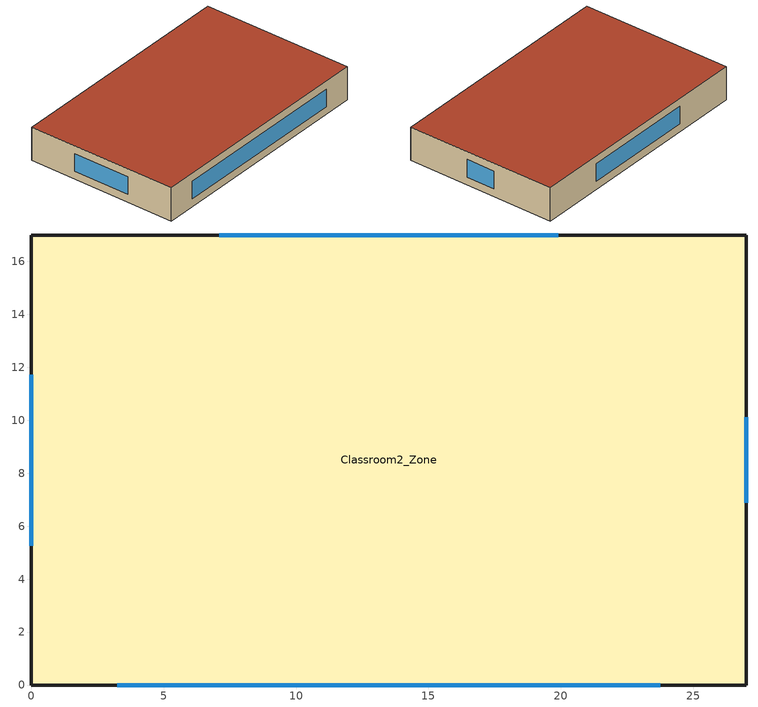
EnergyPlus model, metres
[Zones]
Classroom2_Zone
 floor ground (Slab_Cons): 0,17 27,17 27,0 0,0 z0
 wall outside (ExtWall_Cons): 0,0 27,0 27,17 0,17 0,0 z0:3.8
 window (Win_Cons): 3.24,0 23.76,0 / 27,6.88 27,10.12 / 19.91,17 7.09,17 / 0,11.73 0,5.27 z0.9:2.9
 roof outside (Roof_Cons): 0,0 27,0 27,17 0,17 z3.8
[Building]
School_Golden_PTHP2: 0, Suburbs, 0.04, 0.4, FullExterior, 25, 6
[Material]
Stucco25: MediumRough, 0.0253, 0.6918, 1858, 837, 0.9, 0.7, 0.7
WallIns: MediumRough, 0.162, 0.049, 265, 836.8, 0.9, 0.7, 0.7
Gypsum13: MediumRough, 0.0127, 0.16, 784.9, 830, 0.9, 0.7, 0.7
Membrane10: MediumRough, 0.0095, 0.16, 1121.3, 1460, 0.9, 0.7, 0.7
RoofIns: MediumRough, 0.0946, 0.049, 265, 836.8, 0.9, 0.7, 0.7
MetalDeck: MediumRough, 0.0015, 45.006, 7680, 418.4, 0.9, 0.7, 0.7
Concrete100: MediumRough, 0.1016, 1.311, 2240, 836.8, 0.9, 0.7, 0.7
Carpet: MediumRough, 0.0127, 0.06, 288, 1380, 0.9, 0.7, 0.7
[Construction]
ExtWall_Cons: Stucco25, WallIns, Gypsum13
Roof_Cons: Membrane10, RoofIns, MetalDeck
Slab_Cons: Concrete100, Carpet
Win_Cons: Glazing
[WindowMaterial:SimpleGlazingSystem]
Glazing: 2.6, 0.24, 0.36
[Zone]
Classroom2_Zone: 0, 0, 0, 0, 1, 1, autocalculate, autocalculate
[People]
Classroom2_People: Classroom2_Zone, OCC_SCH, Area/Person, , , 4, 0.3, autocalculate, ACTIVITY_SCH
[Lights]
Classroom2_Lights: Classroom2_Zone, LTG_SCH, Watts/Area, , 9.1, , 0, 0.7, 0.2, 1
[ElectricEquipment]
Classroom2_Equip: Classroom2_Zone, EQP_SCH, Watts/Area, , 7.9, , 0, 0.5, 0
[ZoneInfiltration:DesignFlowRate]
Classroom2_Infil: Classroom2_Zone, ALWAYS_ON, AirChanges/Hour, , , , 0.3, 1, 0, 0, 0
[HVACTemplate:Thermostat]
Tstat: HTGSETP_SCH, , CLGSETP_SCH
[HVACTemplate:Zone:PTHP]
Classroom2_Zone: Tstat, autosize, , autosize, 3.1, autosize, 3.1, -8, 21, autosize, Flow/Person, 0.0085, 0.6, 175, 0.9, Cycling
[Schedule:Compact]
ALWAYS_ON: Fraction, Through: 12/31, For: AllDays, Until: 24:00, 1
OCC_SCH: Fraction, Through: 12/31, For: Weekdays SummerDesignDay WinterDesignDay, Until: 07:00, 0, Until: 16:00, 1, Until: 24:00, 0, For: AllOtherDays, Until: 24:00, 0
LTG_SCH: Fraction, Through: 12/31, For: Weekdays SummerDesignDay WinterDesignDay, Until: 07:00, 0.2, Until: 16:00, 0.8, Until: 24:00, 0.2, For: AllOtherDays, Until: 24:00, 0.2
EQP_SCH: Fraction, Through: 12/31, For: Weekdays SummerDesignDay WinterDesignDay, Until: 07:00, 0.3, Until: 16:00, 1, Until: 24:00, 0.3, For: AllOtherDays, Until: 24:00, 0.3
HTGSETP_SCH: Temperature, Through: 12/31, For: Weekdays SummerDesignDay WinterDesignDay, Until: 07:00, 14.5, Until: 16:00, 21, Until: 24:00, 14.5, For: AllOtherDays, Until: 24:00, 14.5
CLGSETP_SCH: Temperature, Through: 12/31, For: Weekdays SummerDesignDay WinterDesignDay, Until: 07:00, 29, Until: 16:00, 24, Until: 24:00, 29, For: AllOtherDays, Until: 24:00, 29
ACTIVITY_SCH: Any, Through: 12/31, For: AllDays, Until: 24:00, 110
